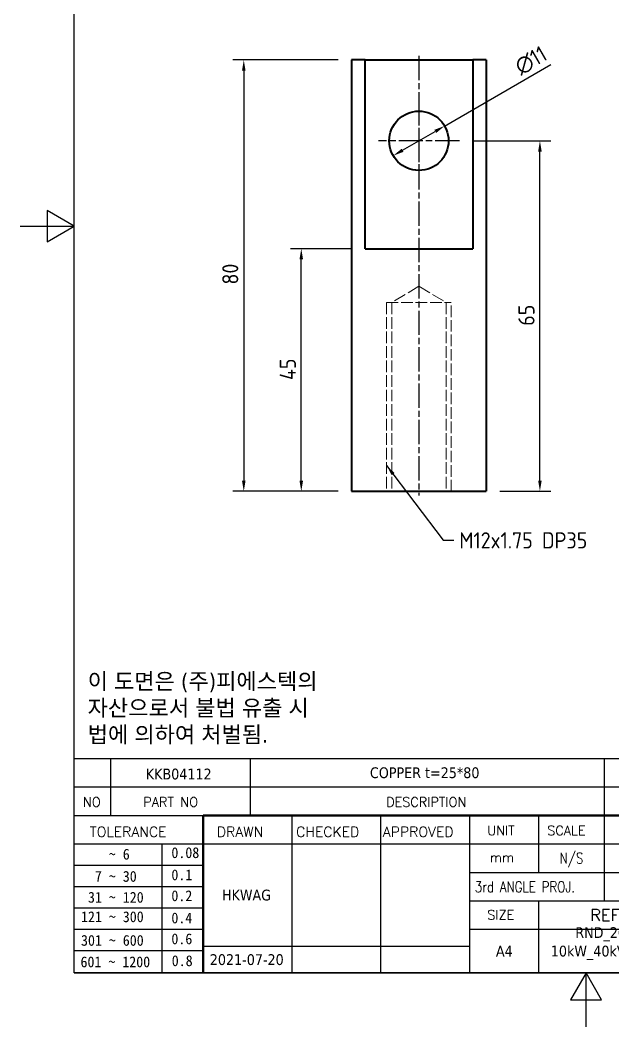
# Model space of a CAD drawing. Header units: millimetres. Extents: x 0 to 210, y 0 to 297.
# Drawn here: x 0 to 110, y 0 to 186.7 of the extents above; entities that cross this region are included whole.
import ezdxf
from ezdxf.enums import TextEntityAlignment as Align

# ---------------------------------------------------------------- set-up
doc = ezdxf.new("R2010")
doc.units = ezdxf.units.MM
doc.linetypes.add('CHAIN', pattern=[0.35429999999999995, 0.2362, -0.0295, 0.0591, -0.0295])
doc.linetypes.add('DASHED', pattern=[0.2067, 0.1654, -0.0413])
doc.layers.get('0').update_dxf_attribs({"color": 3, "lineweight": 25})
for name, color, linetype, lineweight in [('가려진 것(ISO)', 2, 'DASHED', 18), ('가시적인 것(ISO)', 3, 'Continuous', 40), ('경계(ISO)', 7, 'Continuous', 25), ('기호(ISO)', 5, 'Continuous', 25), ('제목(ISO)', 5, 'Continuous', 50), ('중심 표식(ISO)', 1, 'Continuous', 25), ('중심선(ISO)', 1, 'Continuous', 25), ('치수(ISO)', 2, 'Continuous', 25)]:
    doc.layers.add(name, color=color, linetype=linetype, lineweight=lineweight)
doc.styles.add('HAN_291', font='')
doc.styles.add('RC_284', font='ROMANC.shx')
doc.styles.add('RC_287', font='ROMANC.shx')
doc.styles.add('RC_292', font='ROMANC.shx')
doc.styles.add('문자 텍스트_PSTEK_POSCO', font='isocp.shx')
doc.styles.add('치수 텍스트_PSTEK_POSCO', font='isocp.shx')
doc.styles.add('텍스트 스타일198', font='tahoma.ttf')
doc.styles.add('텍스트 스타일333', font='ROMANC.shx', dxfattribs={"width": 0.800000011920929})
doc.styles.get('HAN_291').set_extended_font_data('GulimChe')
doc.dimstyles.new('치수_PSTEK_POSCO', dxfattribs={"dimtxt": 3, "dimasz": 2, "dimexe": 2, "dimexo": 2.5, "dimgap": 1, "dimtad": 1, "dimrnd": 1e-08, "dimdsep": 46, "dimtxsty": '치수 텍스트_PSTEK_POSCO', "dimcen": 0.09, "dimdle": 10, "dimclrd": 7, "dimclre": 7, "dimclrt": 2, "dimadec": 1, "dimazin": 2, "dimtfac": 1, "dimtmove": 0, "dimatfit": 3, "dimfxl": 0, "dimtolj": 1, "dimlwd": -1, "dimlwe": -1, "dimarcsym": 0})
doc.dimstyles.new('치수_PSTEK_POSCO$7', dxfattribs={"dimtxt": 3, "dimasz": 2, "dimexe": 2, "dimexo": 2.5, "dimgap": 1, "dimtad": 1, "dimrnd": 1e-08, "dimdsep": 46, "dimtxsty": '치수 텍스트_PSTEK_POSCO', "dimcen": 0.09, "dimdle": 10, "dimclrd": 7, "dimclre": 7, "dimclrt": 2, "dimadec": 1, "dimazin": 2, "dimtfac": 1, "dimtmove": 0, "dimatfit": 3, "dimfxl": 0, "dimtolj": 1, "dimlwd": -1, "dimlwe": -1, "dimarcsym": 0})

# ---------------------------------------------------------------- blocks, each defined once
blk = doc.blocks.new('경계 Default Border')
at = {"layer": '경계(ISO)', "flags": 128}
for points in [[(10, 10), (10, 287.0000076293945), (200, 287.0000076293945), (200, 10), (10, 10)], [(0, 148.5000038146973), (10, 148.5000038146973), (5, 151.3867473602295), (5, 145.6132507324219), (10, 148.5000038146973)], [(105, 0), (105, 10), (102.1132469177246, 5), (107.8867530822754, 5), (105, 10)]]:
    blk.add_lwpolyline(points, dxfattribs=at)
blk = doc.blocks.new('제목 블록 PSTEK')
at = {"color": 180}
for p, q in [((182.475792979055, 11.79100474011392), (182.4757929790549, 51.56524660363496)), ((182.4757929790549, 51.56524660363496), (372.4757929537551, 51.56524660363496)), ((189.2651435055721, 51.56524660363496), (189.2651435055722, 41.00524660363494)), ((215.2152739891528, 41.00524660363494), (215.2152739891528, 51.56524660363496)), ((280.8758854511282, 51.56524660363496), (280.8758854511282, 41.00524660363494)), ((182.475792979055, 46.2852466036349), (372.4757929537551, 46.28524660363492)), ((182.475792979055, 41.00524660363493), (206.451475290024, 41.00524660363493)), ((222.9401812389276, 11.79100474011392), (222.9401812389276, 41.00524660363494)), ((239.4288871878316, 11.79100474011392), (239.4288871878316, 41.00524660363494)), ((255.9175931367356, 11.79100474011392), (255.9175931367356, 41.00524660363494)), ((268.6918866058747, 41.00524660363494), (268.6918866058747, 30.44524660363498)), ((280.8758854511282, 41.00524660363494), (280.8758854511282, 25.16524660363502)), ((182.475792979055, 35.72524660363497), (206.451475290024, 35.72524660363497)), ((198.8621818849491, 12.02524660363491), (198.8621818849491, 35.72524660363497)), ((206.451475290024, 35.72524660363497), (372.4757929537551, 35.72524660363497)), ((182.475792979055, 31.77524660363492), (206.451475290024, 31.77524660363492)), ((255.917593136736, 30.44524660363498), (372.4757929537552, 30.44524660363501)), ((182.475792979055, 27.82524660363487), (206.451475290024, 27.82524660363487)), ((255.9175931367359, 25.16524660363502), (372.4757929537552, 25.165246603635)), ((268.6918866058744, 25.16524660363502), (268.6918866058744, 11.79100474011392)), ((182.475792979055, 23.87524660363505), (206.451475290024, 23.87524660363505)), ((182.475792979055, 19.92524660363478), (206.451475290024, 19.92524660363478)), ((255.9175931367359, 19.88524660363481), (310.0881549537553, 19.88524660363481)), ((182.475792979055, 15.97524660363496), (206.451475290024, 15.97524660363496)), ((206.451475290024, 16.74100474011396), (255.9175931367359, 16.74100474011396)), ((182.475792979055, 11.79100474011392), (372.4757929537551, 11.79100474011389))]:
    blk.add_line(p, q, dxfattribs=at)
at = {"color": 7, "lineweight": 50}
for p, q in [((206.4514752900237, 11.79100474011392), (206.4514752900237, 41.00524660363494)), ((206.451475290024, 41.00524660363494), (372.4757929537551, 41.00524660363496))]:
    blk.add_line(p, q, dxfattribs=at)
at = {"layer": '제목(ISO)', "lineweight": 18}
blk.add_line((182.475792979055, 35.72500474011393), (182.475792979055, 11.79100474011392), dxfattribs=at)
at = {"color": 2}
for s, height, style, p in [('NO', 1.742399930953979, 'RC_284', (184.135398793432, 42.62317362549192)), ('PART NO', 1.742399930953979, 'RC_284', (195.3359407378685, 42.62317362549192)), ('DESCRIPTION', 1.742399930953979, 'RC_284', (240.4025565652523, 42.62317362549192)), (' TOLERANCE', 1.899999976158142, 'RC_287', (184.0872874387979, 37.00893196870329)), ('DRAWN', 1.899999976158142, 'RC_287', (208.9766620976279, 37.00893196870329)), ('CHECKED', 1.899999976158142, 'RC_287', (223.6856844514997, 37.00893196870329)), ('APPROVED', 1.899999976158142, 'RC_287', (239.7795453577791, 37.00893196870329)), ('UNIT', 1.742399930953979, 'RC_284', (259.1652673287452, 37.34317362549218)), ('SCALE', 1.742399930953979, 'RC_284', (270.2934779252897, 37.34317362549218)), ('    ~ 6', 2.000000029802322, 'HAN_291', (183.7721304966814, 32.8176515608431)), ('0.08', 2.000000029802322, 'HAN_291', (200.5467345600617, 33.09873600004101)), ('mm', 1.742399930953979, 'RC_284', (259.6505418159997, 32.3543089683787)), ('  7 ~ 30', 2.000000029802322, 'HAN_291', (183.7721304966814, 28.70538114822415)), ('0.1', 2.000000029802322, 'HAN_291', (200.5467345600617, 28.98646558742206)), (' 31 ~ 120', 2.000000029802322, 'HAN_291', (183.7721304966814, 24.82628181916237)), ('0.2', 2.000000029802322, 'HAN_291', (200.5467345600617, 25.10736625836028)), ('121 ~ 300', 2.000000029802322, 'HAN_291', (183.7721304966814, 21.21401206133254)), ('0.4', 2.000000029802322, 'HAN_291', (200.5467345600617, 20.99509650053045)), ('SIZE', 1.742399930953979, 'RC_284', (259.1652673287452, 21.69497768947366)), ('REFERENCE', 2.178000062704086, 'RC_292', (278.2741065029841, 21.43214925458022)), ('301 ~ 600', 2.000000029802322, 'HAN_291', (183.7721304966814, 16.83491273227077)), ('0.6', 2.000000029802322, 'HAN_291', (200.5467345600617, 17.11599717146868)), ('0.8', 2.000000029802322, 'HAN_291', (200.6097246063884, 13.05732192299702)), ('601 ~ 1200', 2.000000029802322, 'HAN_291', (183.6802025156883, 12.84759660881125))]:
    blk.add_text(s, height=height, dxfattribs=dict(at, style=style)).set_placement(p)
at = {"color": 7, "style": '텍스트 스타일333', "width": 0.7999999523162842}
blk.add_text('N/S', height=2.000000029802322, dxfattribs=at).set_placement((274.7838860285014, 33.08524660363496), align=Align.MIDDLE_CENTER)
at = {"color": 2, "style": '텍스트 스타일333', "width": 0.7999999523162842}
blk.add_text('3rd ANGLE PROJ.', height=2.000000029802322, dxfattribs=at).set_placement((256.8430306642954, 26.76148381654429))
at = {"layer": '제목(ISO)', "color": 7, "style": '텍스트 스타일198'}
for tag, p in [('질량\\P3;_001', (350.3046145979153, 48.1643332325385)), ('부품_번호_001', (195.7950737854893, 47.68004260673702)), ('설명_001', (237.3848802170641, 47.92245856837096)), ('재질_001', (290.4746326517839, 47.92524659519488)), ("3._Q'TY_001", (312.7051684940307, 47.92188863680521)), ('1._MODEL_NAME_001', (326.7684841840689, 37.52172745615292)), ('제목_001', (335.8143427205088, 32.12402853706239)), ('부품_번호_001', (334.4543140387212, 26.8052465951949)), ('설계자_001', (209.9396160013646, 25.23446884679021)), ('프로젝트_001', (275.4908784891643, 18.26999428335376)), ('시트_크기_001', (260.7634369704525, 14.8381256569732)), ('프로젝트_002', (270.9501059153493, 14.84611504470225)), ('작성_날짜_001', (207.6723224966676, 13.26600473167383)), ('프로젝트_003', (285.2523677708828, 11.42223580605074))]:
    blk.add_attdef(tag, p, '', height=2.000000029802322, dxfattribs=at)
for tag, p in [('4._COLOR', (327.6805273250926, 48.92524660363493)), ('점검자', (231.1845342133799, 26.23312567187446)), ('엔지니어링_승인자', (247.673240162284, 26.23312567187446)), ('점검_날짜', (231.1845342133799, 14.26600474011394)), ('엔지니어링_승인_날짜', (247.6732401622839, 14.26600474011394))]:
    blk.add_attdef(tag, text='', height=2.000000029802322, dxfattribs=at).set_placement(p, align=Align.MIDDLE_CENTER)
blk = doc.blocks.new('*D21')
at = {"layer": 'Defpoints', "color": 0, "transparency": 16777216}
for p in [(61.49733863478899, 179.3194685876799), (41.497338634789, 99.31946858767995), (61.49733863478899, 99.31946858767995)]:
    blk.add_point(p, dxfattribs=at)
at = {"layer": '치수(ISO)', "color": 7, "transparency": 16777216}
for p, q in [((58.99733863478899, 179.3194685876799), (39.49733863478902, 179.3194685876799)), ((41.49733863478902, 177.3194685876799), (41.497338634789, 101.3194685876799)), ((58.99733863478899, 99.31946858767995), (39.497338634789, 99.31946858767995))]:
    blk.add_line(p, q, dxfattribs=at)
for points in [[(41.16400530145569, 177.3194685876799), (41.83067196812236, 177.3194685876799), (41.49733863478902, 179.3194685876799)], [(41.16400530145567, 101.3194685876799), (41.83067196812234, 101.3194685876799), (41.497338634789, 99.31946858767995)]]:
    blk.add_solid(points, dxfattribs=at)
at = {"layer": '치수(ISO)', "color": 2, "transparency": 16777216, "insert": (38.99733863478899, 137.6682874853177), "char_height": 3, "attachment_point": 4, "rotation": 90, "style": '치수 텍스트_PSTEK_POSCO'}
blk.add_mtext('\\A1;80', dxfattribs=at)
blk = doc.blocks.new('*D22')
at = {"layer": 'Defpoints', "color": 0, "transparency": 16777216}
for p in [(52.16929408702806, 144.3194685876799), (63.99733863478899, 144.3194685876799), (61.49733863478899, 99.31946858767995)]:
    blk.add_point(p, dxfattribs=at)
at = {"layer": '치수(ISO)', "color": 7, "transparency": 16777216}
for p, q in [((61.49733863478899, 144.3194685876799), (50.16929408702806, 144.3194685876799)), ((52.16929408702805, 101.3194685876799), (52.16929408702806, 142.3194685876799)), ((58.99733863478899, 99.31946858767995), (50.16929408702805, 99.31946858767995))]:
    blk.add_line(p, q, dxfattribs=at)
for points in [[(51.83596075369472, 142.3194685876799), (52.50262742036139, 142.3194685876799), (52.16929408702806, 144.3194685876799)], [(51.83596075369471, 101.3194685876799), (52.50262742036139, 101.3194685876799), (52.16929408702805, 99.31946858767995)]]:
    blk.add_solid(points, dxfattribs=at)
at = {"layer": '치수(ISO)', "color": 2, "transparency": 16777216, "insert": (49.66929408702804, 119.957336553324), "char_height": 3, "attachment_point": 4, "rotation": 90, "style": '치수 텍스트_PSTEK_POSCO'}
blk.add_mtext('\\A1;45', dxfattribs=at)
blk = doc.blocks.new('*D23')
at = {"layer": 'Defpoints', "color": 0, "transparency": 16777216}
for p in [(81.49733863478899, 164.3194685876799), (96.44897321012172, 164.3194685876799), (86.49733863478899, 99.31946858767995)]:
    blk.add_point(p, dxfattribs=at)
at = {"layer": '치수(ISO)', "color": 7, "transparency": 16777216}
for p, q in [((83.99733863478899, 164.3194685876799), (98.44897321012172, 164.3194685876799)), ((96.44897321012171, 101.3194685876799), (96.44897321012172, 162.3194685876799)), ((88.99733863478899, 99.31946858767995), (98.44897321012171, 99.31946858767994))]:
    blk.add_line(p, q, dxfattribs=at)
for points in [[(96.11563987678839, 162.3194685876799), (96.78230654345505, 162.3194685876799), (96.44897321012172, 164.3194685876799)], [(96.11563987678838, 101.3194685876799), (96.78230654345504, 101.3194685876799), (96.44897321012171, 99.31946858767994)]]:
    blk.add_solid(points, dxfattribs=at)
at = {"layer": '치수(ISO)', "color": 2, "transparency": 16777216, "insert": (93.9489732101217, 130.0175727737964), "char_height": 3, "attachment_point": 4, "rotation": 90, "style": '치수 텍스트_PSTEK_POSCO'}
blk.add_mtext('\\A1;65', dxfattribs=at)
blk = doc.blocks.new('*D25')
at = {"layer": 'Defpoints', "color": 0, "transparency": 16777216}
for p in [(78.76047835560368, 167.0694685876795), (69.23419891397428, 161.5694685876804)]:
    blk.add_point(p, dxfattribs=at)
at = {"layer": '치수(ISO)', "color": 7, "transparency": 16777216}
for p, q in [((78.76047835560368, 167.0694685876795), (98.46344120397809, 178.444979492019)), ((70.96624972154326, 162.5694685876802), (77.02842754803471, 166.0694685876796))]:
    blk.add_line(p, q, dxfattribs=at)
for points in [[(76.86176088136807, 166.3581437222745), (77.19509421470134, 165.7807934530848), (78.76047835560368, 167.0694685876795)], [(70.79958305487662, 162.858143722275), (71.1329163882099, 162.2807934530854), (69.23419891397428, 161.5694685876804)]]:
    blk.add_solid(points, dxfattribs=at)
at = {"layer": '치수(ISO)', "color": 2, "transparency": 16777216, "insert": (92.19049386202829, 177.7100430014807), "char_height": 3, "attachment_point": 4, "rotation": 29.99999999999437, "style": '치수 텍스트_PSTEK_POSCO'}
blk.add_mtext('\\A1;∅11', dxfattribs=at)

msp = doc.modelspace()

# ---------------------------------------------------------------- linework, layer by layer
at = {"layer": '가려진 것(ISO)', "ltscale": 14.25979328155518}
for q in [(68.94433863478898, 134.3194685876799), (79.05033863478899, 134.3194685876799)]:
    msp.add_line((73.99733863478899, 137.3556172956262), q, dxfattribs=at)
at = {"layer": '가려진 것(ISO)', "ltscale": 13.02519416809082}
for p, q in [((67.99733863478899, 134.3194685876799), (67.99733863478899, 99.31946858767994)), ((68.94433863478898, 134.3194685876799), (68.94433863478898, 99.31946858767994)), ((79.05033863478899, 134.3194685876799), (79.05033863478899, 99.31946858767994)), ((79.99733863478897, 99.31946858767994), (79.99733863478897, 134.3194685876799))]:
    msp.add_line(p, q, dxfattribs=at)
at = {"layer": '가려진 것(ISO)', "ltscale": 13.02754592895508}
msp.add_line((67.99733863478899, 134.3194685876799), (79.99733863478897, 134.3194685876799), dxfattribs=at)
at = {"layer": '가시적인 것(ISO)'}
for p, q in [((63.99733863478897, 179.3194685876799), (61.49733863478899, 179.3194685876799)), ((61.49733863478899, 179.3194685876799), (61.49733863478899, 99.31946858767994)), ((63.99733863478899, 144.3194685876799), (63.99733863478899, 179.3194685876799)), ((63.99733863478899, 179.3194685876799), (83.99733863478899, 179.3194685876799)), ((83.99733863478899, 179.3194685876799), (83.99733863478899, 144.3194685876799)), ((86.49733863478899, 179.3194685876799), (83.99733863478899, 179.3194685876799)), ((86.49733863478899, 179.3194685876799), (86.49733863478899, 99.31946858767994)), ((63.99733863478899, 144.3194685876799), (83.99733863478899, 144.3194685876799)), ((61.49733863478899, 99.31946858767994), (86.49733863478899, 99.31946858767994))]:
    msp.add_line(p, q, dxfattribs=at)
msp.add_circle((73.99733863478899, 164.3194685876799), 5.5, dxfattribs=at)
at = {"layer": '중심 표식(ISO)', "linetype": 'CHAIN', "ltscale": 19.05165100097656}
for p, q in [((73.99733863478899, 171.8194685876799), (73.99733863478899, 156.8194685876799)), ((81.49733863478899, 164.3194685876799), (66.49733863478899, 164.3194685876799))]:
    msp.add_line(p, q, dxfattribs=at)
at = {"layer": '중심선(ISO)', "linetype": 'CHAIN', "ltscale": 19.05165100097656}
msp.add_line((73.99733863478899, 180.0694685876799), (73.99733863478899, 98.56946858767996), dxfattribs=at)

# ---------------------------------------------------------------- block references
msp.add_blockref('경계 Default Border', (0, 0))
ref = msp.add_blockref('제목 블록 PSTEK', (-172.4757929537552, -1.791004740113895))
ref.add_attrib('설계자_001', 'HKWAG', (37.4638230476094, 23.44346410667632), dxfattribs={"layer": '제목(ISO)', "color": 7, "height": 2.000000029802322, "style": '텍스트 스타일198'})
ref.add_attrib('프로젝트_001', 'RND_2021_컨버터_DC', (103.0150855354092, 16.47898954323987), dxfattribs={"layer": '제목(ISO)', "color": 7, "height": 2.000000029802322, "style": '텍스트 스타일198'})
ref.add_attrib('시트_크기_001', 'A4', (88.28764401669724, 13.04712091685931), dxfattribs={"layer": '제목(ISO)', "color": 7, "height": 2.000000029802322, "style": '텍스트 스타일198'})
ref.add_attrib('작성_날짜_001', '2021-07-20', (35.19652954291242, 11.47499999155994), dxfattribs={"layer": '제목(ISO)', "color": 7, "height": 2.000000029802322, "style": '텍스트 스타일198'})
ref.add_attrib('설명_001', 'COPPER t=25*80', (64.90908726330898, 46.13145382825707), dxfattribs={"layer": '제목(ISO)', "color": 7, "height": 2.000000029802322, "style": '텍스트 스타일198'})
ref.add_attrib('부품_번호_001', 'KKB04112', (23.31928083173409, 45.88903786662313), dxfattribs={"layer": '제목(ISO)', "color": 7, "height": 2.000000029802322, "style": '텍스트 스타일198'})
ref.add_attrib('프로젝트_002', '10kW_40kV_250mA 집진기 개', (98.47431296159412, 13.05511030458836), dxfattribs={"layer": '제목(ISO)', "color": 7, "height": 2.000000029802322, "style": '텍스트 스타일198'})

# ---------------------------------------------------------------- texts
at = {"layer": '기호(ISO)', "color": 2, "insert": (81.48691971183277, 90.23046638044059), "char_height": 3.00000011920929, "width": 28.28842761516571, "attachment_point": 4, "line_spacing_factor": 0.5250000357627869, "style": '치수 텍스트_PSTEK_POSCO'}
msp.add_mtext('{M12x1.75 DP35}', dxfattribs=at)
at = {"layer": '기호(ISO)', "color": 7, "insert": (12.5345017592702, 58.99349659427185), "char_height": 3.00000011920929, "width": 60.84077827472761, "attachment_point": 4, "line_spacing_factor": 0.9878842234611511, "style": '문자 텍스트_PSTEK_POSCO'}
msp.add_mtext('{\\fTahoma|b0|i0;\\H3.0000;이 도면은 (주)피에스텍의\\P자산으로서 불법 유출 시 \\P법에 의하여 처벌됨.}', dxfattribs=at)

# ---------------------------------------------------------------- dimensions: what is measured, and where the dimension line sits
at = {"layer": '치수(ISO)', "color": 7}
dim = msp.add_diameter_dim_2p(p1=(69.23419891397428, 161.5694685876804), p2=(78.76047835560368, 167.0694685876795), dimstyle='치수_PSTEK_POSCO', override={"dimdec": 2, "dimlfac": 0.9999999999999948, "dimtp": 0, "dimtm": -0, "dimtdec": 2, "dimatfit": 2}, dxfattribs=at)
dim.commit()
dim.dimension.update_dxf_attribs({"geometry": '*D25', "text_midpoint": (95.51895483111085, 176.7449794920193), "dimtype": 163})
for base, p1, p2, picture, middle in [((41.497338634789, 99.31946858767995), (61.49733863478899, 179.3194685876799), (61.49733863478899, 99.31946858767995), '*D21', (41.49733863478899, 139.3194685876799)), ((96.44897321012172, 164.3194685876799), (86.49733863478899, 99.31946858767995), (81.49733863478899, 164.3194685876799), '*D23', (96.4489732101217, 131.8194685876799)), ((52.16929408702806, 144.3194685876799), (61.49733863478899, 99.31946858767995), (63.99733863478899, 144.3194685876799), '*D22', (52.16929408702804, 121.8194685876799))]:
    dim = msp.add_linear_dim(base=base, p1=p1, p2=p2, angle=90, dimstyle='치수_PSTEK_POSCO', override={"dimdec": 2, "dimtp": 0, "dimtm": -0, "dimtdec": 2, "dimtofl": 0, "dimatfit": 1}, dxfattribs=at)
    dim.commit()
    dim.dimension.update_dxf_attribs({"geometry": picture, "text_midpoint": middle, "dimtype": 160})

# ---------------------------------------------------------------- leaders
at = {"layer": '기호(ISO)', "color": 7, "annotation_type": 0, "has_hookline": 1, "hookline_direction": 0, "text_width": 24.42426503924499}
msp.add_leader([(67.99733863478899, 104.1126399371808), (78.48691971183277, 90.23046638044059), (80.48691971183277, 90.23046638044059)], dimstyle='치수_PSTEK_POSCO$7', override={"dimtad": 0}, dxfattribs=at)

doc.saveas('drawing.dxf')
